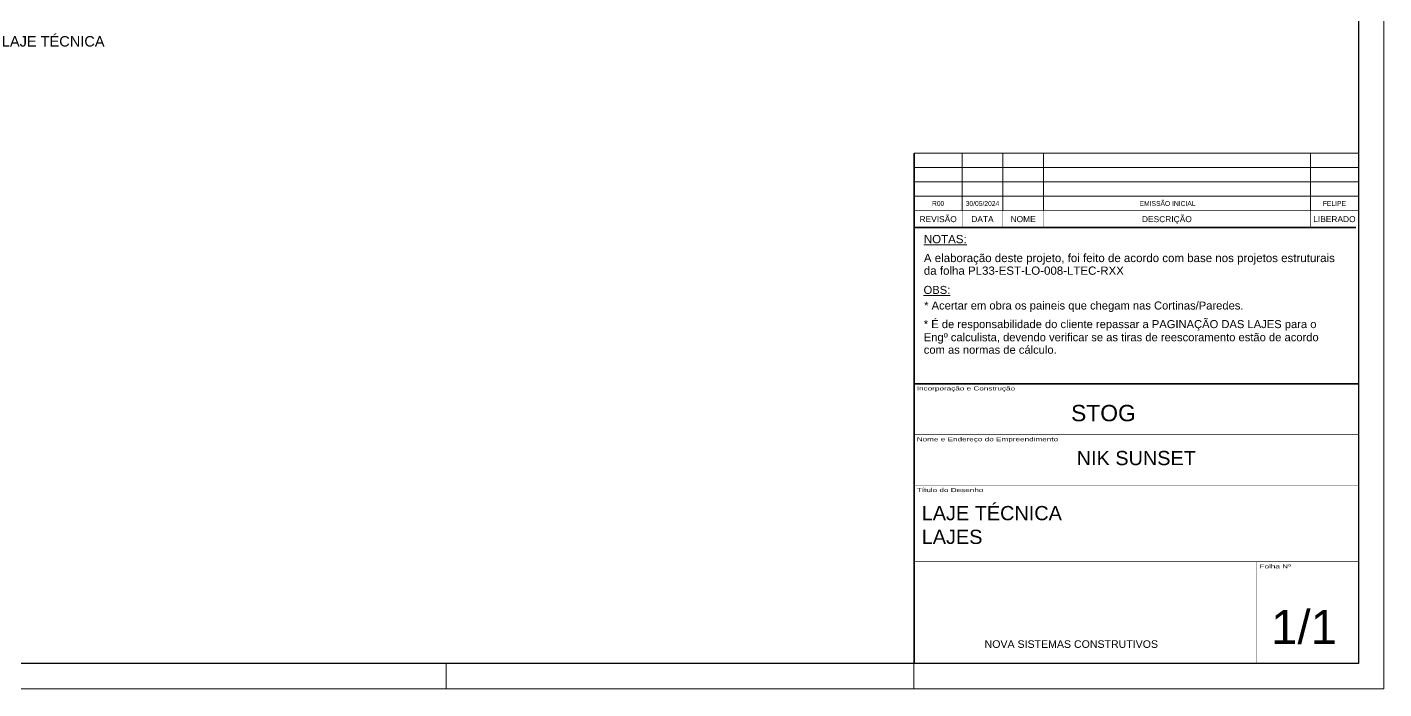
# Model space of a CAD drawing. Extents: x 2113 to 8441, y 350 to 3972.
# Drawn here: x 5186 to 8441, y 350 to 1936 of the extents above; entities that cross this region are included whole.
import ezdxf
from ezdxf.enums import TextEntityAlignment as Align

# ---------------------------------------------------------------- set-up
doc = ezdxf.new("R2010")
doc.units = 0
doc.layers.add('7', color=7, linetype='Continuous')
for name, color, linetype, lineweight in [('CARIMBO', 255, 'Continuous', 9), ('FOLHA', 255, 'Continuous', 5), ('Folhas', 255, 'Continuous', 9)]:
    doc.layers.add(name, color=color, linetype=linetype, lineweight=lineweight)
doc.styles.add('ARIAL', font='arial.ttf')
doc.styles.get("Standard").update_dxf_attribs({"font": 'arial.ttf'})
doc.styles.add('Tecnologia', font='')
doc.styles.add('VERDANA', font='verdana.ttf', dxfattribs={"oblique": 15})
doc.styles.get('Tecnologia').set_extended_font_data('Forgotten Futurist')

# ---------------------------------------------------------------- blocks, each defined once
blk = doc.blocks.new('Carimbo Laje')
at = {"layer": 'CARIMBO', "color": 30}
for points, const_width in [([(124981.9, 144853.7), (123684.7, 144853.7), (123684.7, 144038.4)], 4.45), ([(123684.7, 144705.5), (124981.9, 144705.5)], 1.48), ([(123684.7, 144557.3), (124981.9, 144557.3)], 1.48), ([(123684.7, 144334.9), (124981.9, 144334.9)], 1.48), ([(124685.4, 144038.4), (124685.4, 144334.9)], 1.48), ([(123684.7, 144038.4), (124981.9, 144038.4)], 1.48)]:
    blk.add_lwpolyline(points, dxfattribs=dict(at, const_width=const_width))
at = {"color": 0, "linetype": 'Continuous', "ltscale": 5, "style": 'ARIAL'}
blk.add_text('NOVA SISTEMAS CONSTRUTIVOS', height=22.118, dxfattribs=at).set_placement((123890.4, 144083.7))
at = {"color": 7, "style": 'ARIAL'}
blk.add_attdef('INCORPORAÇÃO_E_CONTRUÇÃO', text='', height=45.7, dxfattribs=at).set_placement((124364.7, 144777.9), align=Align.MIDDLE_CENTER)
blk.add_attdef('NOME_DA_OBRA', text='', height=41.5, dxfattribs=at).set_placement((124333.3, 144616.6), align=Align.CENTER)
for tag, p in [('PAVIMENTO', (123706.9, 144455.9)), ('TIPO_DE_PROJETO', (123706.9, 144386.8))]:
    blk.add_attdef(tag, p, '', height=41.5, dxfattribs=at)
at = {"color": 7, "style": 'ARIAL', "oblique": 10}
blk.add_attdef('FOLHA_Nº', text='', height=111.2, dxfattribs=at).set_placement((124832.8, 144149.1), align=Align.CENTER)
at = {"layer": 'CARIMBO', "color": 7, "style": 'VERDANA'}
blk.add_attdef('ENDEREÇO', text='', height=14.8, dxfattribs=at).set_placement((124333.3, 144572.1), align=Align.CENTER)
at = {"layer": 'Folhas', "style": 'Tecnologia', "width": 1.5}
for s, p in [('Incorporação e Construção', (123692.5, 144846.3)), ('Nome e Endereço do Empreendimento', (123692.5, 144698.1)), ('Título do Desenho', (123692.5, 144549.8)), ('Folha Nº', (124693.1, 144327.5))]:
    blk.add_text(s, height=11.86, dxfattribs=at).set_placement(p, align=Align.TOP_LEFT)
blk = doc.blocks.new('Revisão Carimbo')
at = {"color": 30}
for p, q in [((0, 155), (925, 155)), ((100, 35), (100, 155)), ((184.66, 35), (184.66, 155)), ((269.32, 35), (269.32, 155)), ((825, 35), (825, 155)), ((0, 125), (925, 125)), ((0, 95), (925, 95)), ((0, 65), (925, 65))]:
    blk.add_line(p, q, dxfattribs=at)
for points, const_width in [([(0, 0), (0, 155)], 3), ([(0, 35), (925, 35)], 1), ([(100, 35), (100, 0)], 1), ([(184.66, 35), (184.66, 0)], 1), ([(269.32, 35), (269.32, 0)], 1), ([(825, 35), (825, 0)], 1), ([(0, 0), (920, 0)], 3)]:
    blk.add_lwpolyline(points, dxfattribs=dict(at, const_width=const_width))
at = {"color": 7, "style": 'ARIAL'}
for s, p in [('REVISÃO', (50, 17.5)), ('DATA', (142.33, 17.5)), ('NOME', (226.99, 17.5)), ('DESCRIÇÃO', (526.27, 17.5)), ('LIBERADO', (875, 17.5))]:
    blk.add_text(s, height=12.5, dxfattribs=at).set_placement(p, align=Align.MIDDLE_CENTER)
at = {"layer": 'CARIMBO', "color": 7, "style": 'ARIAL'}
for tag, p in [('REVISÃO_03', (50, 140)), ('DATA', (142.33, 140)), ('NOME', (226.99, 140)), ('LIBERADO', (875, 140)), ('REVISÃO_02', (50, 110)), ('DATA', (142.33, 110)), ('NOME', (226.99, 110)), ('LIBERADO', (875, 110)), ('REVISÃO_01', (50, 80)), ('DATA', (142.33, 80)), ('NOME', (226.99, 80)), ('LIBERADO', (875, 80)), ('REVISÃO_00', (50, 50)), ('DATA', (142.33, 50)), ('NOME', (226.99, 50)), ('LIBERADO', (875, 50))]:
    blk.add_attdef(tag, text='', height=10, dxfattribs=at).set_placement(p, align=Align.MIDDLE_CENTER)
for p in [(279.32, 140), (279.32, 110), (279.32, 80), (279.32, 50)]:
    blk.add_attdef('DESCRIÇÃO', text='', height=10, dxfattribs=at).set_placement(p, align=Align.MIDDLE_LEFT)

msp = doc.modelspace()

# ---------------------------------------------------------------- linework, layer by layer
at = {"color": 30}
for p, q in [((8380.45, 3910.57), (8380.45, 411.24)), ((8380.45, 411.24), (2265.78, 411.24))]:
    msp.add_line(p, q, dxfattribs=at)
at = {"layer": 'CARIMBO', "color": 30, "const_width": 3.65}
msp.add_lwpolyline([(7314.27, 1081.41), (7314.27, 1456.03)], dxfattribs=at)
at = {"layer": 'FOLHA'}
for p, q in [((8441.41, 3971.53), (8441.41, 350.28)), ((6191.85, 411.24), (6191.85, 350.28)), ((7313.58, 411.24), (7313.58, 350.28)), ((8441.41, 350.28), (2113.37, 350.28))]:
    msp.add_line(p, q, dxfattribs=at)

# ---------------------------------------------------------------- block references
at = {"layer": 'CARIMBO', "color": 1}
ref = msp.add_blockref('Revisão Carimbo', (7314.27, 1456.03), dxfattribs=dict(at, xscale=1.152505138133646, yscale=1.152505138133646, zscale=1.152505138133646))
ref.add_attrib('REVISÃO_00', 'R00', dxfattribs={"color": 1, "height": 11.525, "style": 'ARIAL'}).set_placement((7371.9, 1513.66), align=Align.MIDDLE_CENTER)
ref.add_attrib('DATA', '30/05/2024', dxfattribs={"color": 1, "height": 11.525, "style": 'ARIAL'}).set_placement((7478.31, 1513.66), align=Align.MIDDLE_CENTER)
ref.add_attrib('DESCRIÇÃO', '                                                 EMISSÃO INICIAL', dxfattribs={"color": 1, "height": 11.5251, "style": 'ARIAL'}).set_placement((7636.19, 1513.66), align=Align.MIDDLE_LEFT)
ref.add_attrib('LIBERADO', 'FELIPE', dxfattribs={"color": 1, "height": 11.525, "style": 'ARIAL'}).set_placement((8322.72, 1513.66), align=Align.MIDDLE_CENTER)
at = {"layer": 'CARIMBO', "linetype": 'ByBlock'}
ref = msp.add_blockref('Carimbo Laje', (-94343.97, -117975.99), dxfattribs=dict(at, xscale=0.8219144908905698, yscale=0.8219144908905698, zscale=0.8219144908905698))
ref.add_attrib('FOLHA_Nº', '  1/1', (8107.55, 457.73), dxfattribs={"layer": '0', "height": 81.442, "style": 'ARIAL'})
ref.add_attrib('TIPO_DE_PROJETO', 'LAJES', (7332.55, 697.58), dxfattribs={"layer": '0', "height": 34.118, "style": 'ARIAL'})
ref.add_attrib('PAVIMENTO', 'LAJE TÉCNICA', (7332.55, 754.43), dxfattribs={"layer": '0', "height": 34.1176, "style": 'ARIAL'})
ref.add_attrib('NOME_DA_OBRA', 'NIK SUNSET', dxfattribs={"layer": '0', "height": 34.118, "style": 'ARIAL'}).set_placement((7847.36, 886.45), align=Align.CENTER)
ref.add_attrib('INCORPORAÇÃO_E_CONTRUÇÃO', 'STOG', dxfattribs={"layer": '0', "height": 39.265, "style": 'ARIAL'}).set_placement((7768.53, 1030.94), align=Align.TOP_CENTER)

# ---------------------------------------------------------------- texts
at = {"layer": '7', "linetype": 'Continuous'}
msp.add_text('LAJE TÉCNICA', height=25, dxfattribs=at).set_placement((5125.33, 1889.88))
at = {"layer": 'CARIMBO', "style": 'ARIAL'}
for s, height, p in [('%%UNOTAS:', 19.751, (7337.68, 1418.5)), ('A elaboração deste projeto, foi feito de acordo com base nos projetos estruturais', 19.7506, (7337.68, 1373.19)), ('da folha PL33-EST-LO-008-LTEC-RXX', 19.7506, (7337.68, 1342.81)), ('%%UOBS:', 19.202, (7336.93, 1296.96)), ('* Acertar em obra os paineis que chegam nas Cortinas/Paredes.', 19.2019, (7338.29, 1259.55)), ('* É de responsabilidade do cliente repassar a PAGINAÇÃO DAS LAJES para o', 19.2019, (7337.46, 1214.96)), ('com as normas de cálculo.', 19.2019, (7337.46, 1153.54)), ('Engº calculista, devendo verificar se as tiras de reescoramento estão de acordo', 19.2019, (7337.46, 1183.49))]:
    msp.add_text(s, height=height, dxfattribs=at).set_placement(p)

doc.saveas('drawing.dxf')
